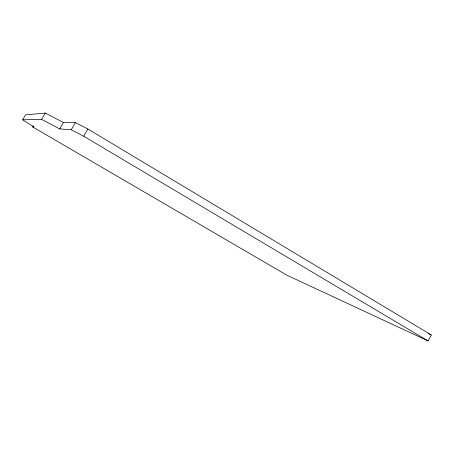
<?xml version="1.0" encoding="UTF-8"?>
<svg xmlns="http://www.w3.org/2000/svg" width="454" height="454" viewBox="0 0 454 454"><rect width="100%" height="100%" fill="white"/><g stroke="black" fill="none" stroke-linecap="round" stroke-linejoin="round"><path stroke-width="0.68" d="M32.626 126.893L286.752 275.124L428.088 340.937L431.3 334.973L87.9 129.027L75.375 122.631L63.458 122.489L45.298 113.063L25.577 114.868L22.7 119.794L33.88 126.989L32.626 126.893L33.312 125.707M22.7 119.794L41.609 119.391L59.735 128.913L71.238 129.765L83.729 136.24L87.9 129.027M59.735 128.913L63.458 122.489M71.238 129.765L75.375 122.631M41.609 119.391L45.298 113.063M428.065 333.52L431.3 334.973M83.729 136.24L428.088 340.937"/></g></svg>
